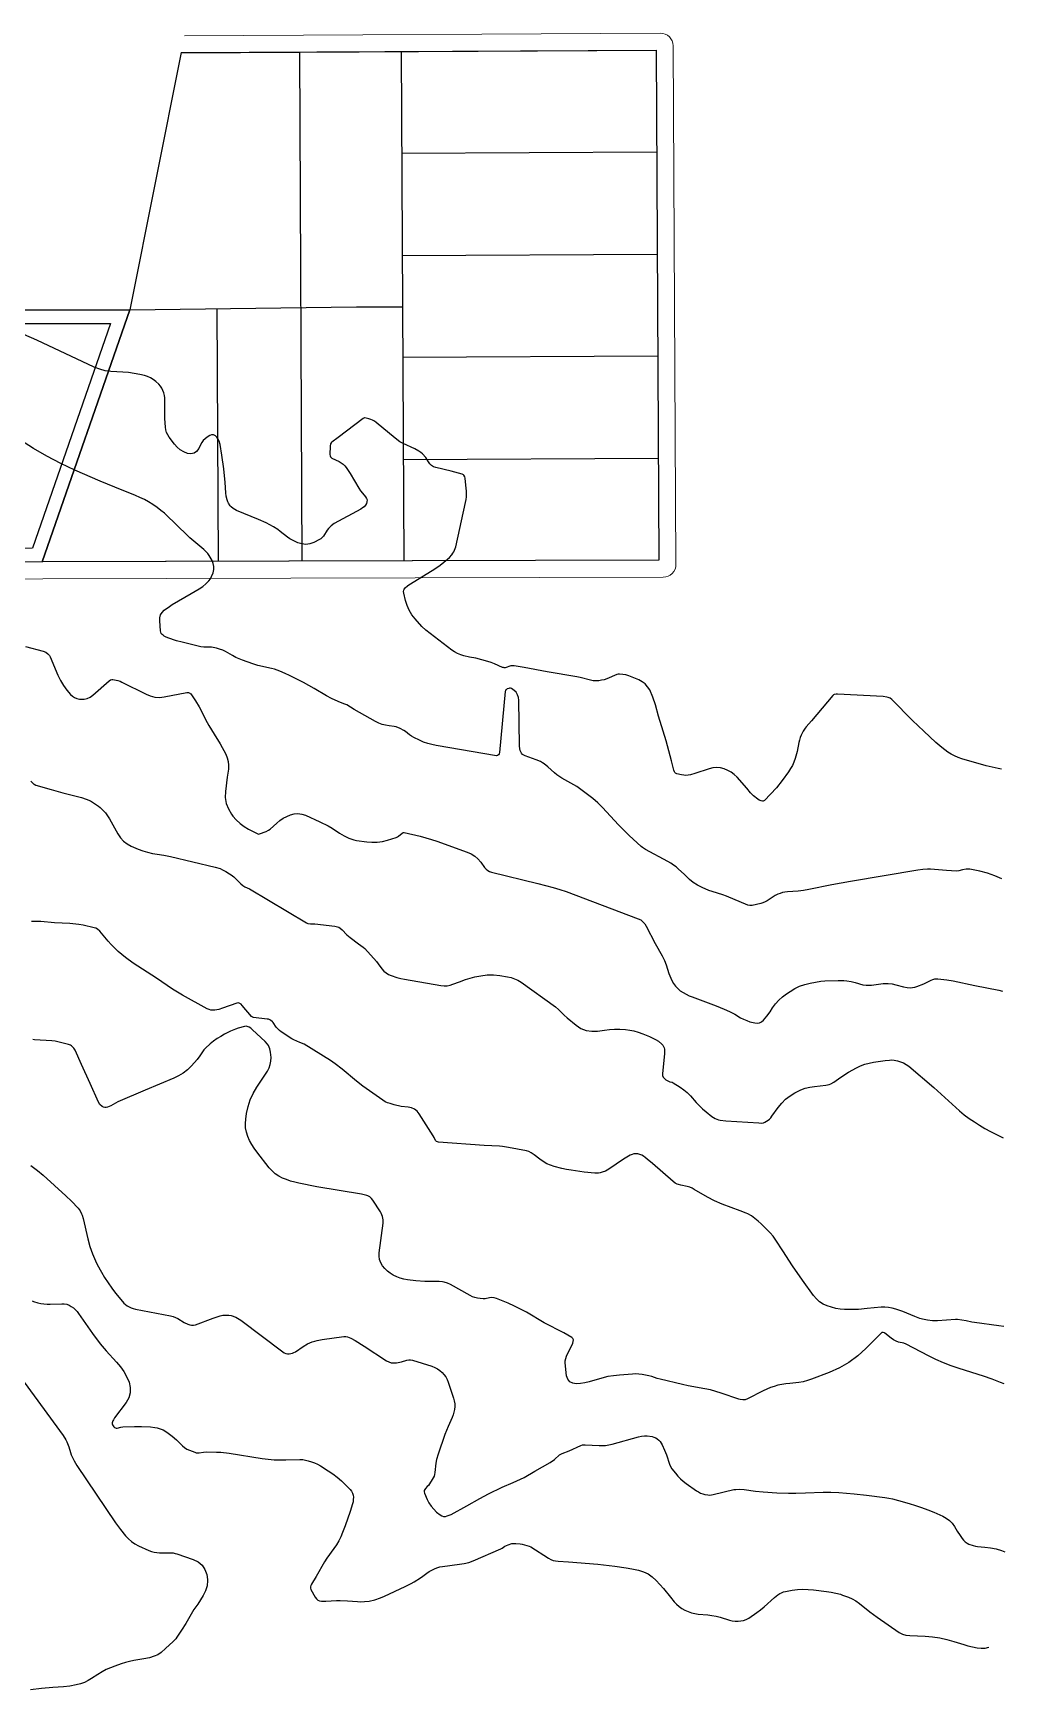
# Model space of a CAD drawing. Header units: centimetres. Extents: x 0 to 1311401, y -389375 to 85618.
# Drawn here: x 657917 to 669308, y -210056 to -190632 of the extents above; entities that cross this region are included whole.
import ezdxf

# ---------------------------------------------------------------- set-up
doc = ezdxf.new("R2010")
doc.units = ezdxf.units.CM
doc.header["$LTSCALE"] = 4
for name, color, linetype in [('04', 254, 'Continuous'), ('CURVAS-INTERMEDIARIAS', 39, 'Continuous'), ('CURVAS-MESTRA', 34, 'Continuous'), ('LIMITE-L', 7, 'Continuous')]:
    doc.layers.add(name, color=color, linetype=linetype)
doc.layers.add('P-MEIOFIO', color=171, linetype='Continuous', lineweight=9)

msp = doc.modelspace()

# ---------------------------------------------------------------- linework, layer by layer
at = {"color": 1}
msp.add_lwpolyline([(659650.548, -190862.265), (665220.33, -190831.895), (665252.936, -196811.651), (658029.975, -196831.397)], dxfattribs=at)
at = {"layer": '04'}
for points in [[(659651.521, -190857.393), (665220.33, -190831.895), (665252.936, -196811.651), (658023.711, -196831.414), (659048.733, -193875.646)], [(659651.521, -190857.393), (659048.733, -193875.646), (661708.369, -193841.011), (662246.754, -193841.011)], [(661037.327, -190851.048), (661067.05, -196823.094)], [(662230.404, -190845.585), (662263.013, -196819.825)], [(665226.851, -192027.846), (662236.946, -192044.166)], [(662243.467, -193240.1), (665233.372, -193223.797)], [(660088.45, -196825.769), (660072.278, -193859.772)], [(665239.893, -194419.748), (662250.002, -194436.068)], [(662256.523, -195632.003), (665246.415, -195615.7)]]:
    msp.add_lwpolyline(points, dxfattribs=at)
at = {"layer": 'CURVAS-INTERMEDIARIAS'}
for points, elevation in [([(669271.864, -200548.496), (669192.063, -200510.954), (669104.554, -200479.751), (669016.847, -200456.974), (668937.128, -200439.949), (668896.086, -200434.548), (668854.699, -200435.732), (668813.443, -200441.693), (668769.591, -200453.042), (668739.96, -200456.64), (668623.86, -200450.075), (668438.077, -200435.363), (668400.789, -200433.726), (668344.87, -200436.877), (668289.294, -200444.318), (667498.621, -200577.786), (667278.543, -200619.364), (667010.701, -200673.555), (666948.966, -200683.335), (666886.868, -200690.473), (666758.935, -200700.077), (666729.618, -200703.621), (666700.837, -200709.261), (666672.861, -200718.06), (666645.409, -200728.963), (666617.58, -200742.887), (666592.96, -200756.674), (666522.964, -200804.049), (666498.638, -200817.505), (666472.806, -200827.754), (666445.966, -200835.891), (666346.483, -200859.202), (666320.46, -200861.105), (666295.131, -200854.856), (666043.621, -200748.627), (666002.975, -200733.833), (665878.43, -200697.38), (665837.572, -200683.571), (665758.579, -200648.731), (665703.771, -200620.791), (665654.821, -200590.821), (665611.129, -200553.614), (665548.517, -200493.412), (665482.52, -200433.203), (665453.477, -200408.491), (665422.898, -200385.725), (665390.981, -200364.83), (665357.933, -200345.774), (665097.176, -200204.777), (665060.597, -200181.683), (665043.587, -200168.366), (664904.704, -200039.379), (664778.489, -199915.113), (664591.568, -199711.872), (664536.292, -199657.322), (664477.712, -199606.348), (664416.918, -199557.752), (664291.5, -199464.95), (664114.183, -199366.972), (664054.869, -199328.531), (664027.507, -199306.237), (663949.477, -199233.752), (663908.121, -199200.31), (663886.258, -199185.397), (663863.611, -199171.981), (663815.128, -199151.169), (663684.481, -199107.144), (663668.207, -199099.172), (663653.948, -199089.018), (663642.724, -199075.594), (663633.516, -199059.988), (663627.173, -199042.256), (663622.254, -199024.22), (663618.113, -198986.938), (663611.078, -198452.256), (663607.253, -198419.573), (663596.8, -198388.373), (663579.626, -198360.634), (663555.991, -198338.137), (663524.847, -198315.966), (663514.259, -198312.49), (663502.775, -198312.224), (663491.416, -198314.241), (663474.239, -198320.21), (663464.751, -198325.765), (663457.135, -198332.76), (663452.322, -198341.915), (663449.374, -198352.499), (663382.728, -199066.178), (663379.28, -199080.895), (663371.963, -199094.118), (663361.009, -199102.504), (663347.302, -199103.955), (662643.098, -198984.523), (662592.374, -198973.816), (662542.467, -198960.494), (662493.783, -198943.242), (662445.906, -198923.373), (662378.094, -198890.608), (662353.689, -198876.118), (662330.644, -198859.537), (662283.869, -198821.304), (662263.484, -198806.887), (662219.313, -198783.364), (662172.012, -198766.855), (662147.592, -198761.503), (662088.512, -198753.784), (662047.093, -198746.58), (662006.706, -198736.151), (661967.899, -198720.896), (661930.135, -198702.407), (661680.503, -198560.657), (661593.995, -198509.217), (661560.454, -198493.658), (661490.705, -198467.864), (661415.521, -198432.653), (661355.866, -198400.666), (661211.163, -198315.258), (661085.351, -198245.988), (660921.555, -198162.223), (660872.39, -198138.295), (660809.678, -198111.064), (660744.847, -198089.319), (660709.8, -198079.775), (660552.687, -198045.7), (660491.298, -198026.72), (660372.691, -197984.402), (660291.952, -197950.456), (660253.283, -197930.007), (660172.742, -197883.135), (660138.563, -197866.859), (660102.902, -197854.162), (660066.242, -197843.854), (660009.005, -197831.812), (659973.364, -197829.76), (659919.634, -197831.593), (659884.231, -197826.28), (659662.571, -197773.26), (659595.956, -197755.524), (659495.831, -197722.335), (659466.387, -197709.397), (659452.6, -197701.185), (659439.29, -197692.089), (659428.244, -197681.272), (659419.413, -197669.222), (659413.887, -197655.35), (659410.566, -197640.244), (659400.325, -197521.577), (659402.717, -197486.181), (659411.272, -197453.414), (659429.086, -197424.627), (659453.06, -197398.478), (659513.997, -197353.453), (659545.781, -197332.871), (659768.576, -197203.875), (659863.444, -197147.492), (659904.795, -197120.549), (659942.673, -197088.921), (659975.184, -197055.075), (659994.081, -197029.913), (660009.055, -197002.234), (660026.171, -196958.784), (660033.624, -196921.506), (660035.019, -196884.761), (660027.33, -196848.8), (660013.573, -196813.372), (659981.371, -196757.854), (659962.845, -196732.5), (659941.524, -196709.438), (659918.347, -196687.917), (659799.725, -196589.155), (659754.969, -196548.771), (659573.143, -196371.88), (659495.041, -196297.759), (659454.976, -196261.931), (659413.83, -196227.463), (659371.048, -196195.045), (659319.919, -196159.089), (659270.709, -196128.331), (659220.311, -196099.837), (659168.137, -196074.755), (659114.772, -196051.947), (658874.606, -195956.62), (658702.012, -195883.615), (658404.512, -195754.318), (658239.612, -195677.027), (658078.019, -195593.73), (657921.404, -195501.43), (657768.096, -195403.132)], 76841.011), ([(657828.902, -197822.858), (658035.679, -197878.319), (658063.92, -197889.707), (658088.612, -197907.524), (658108.511, -197930.659), (658116.16, -197943.788), (658208.049, -198160.124), (658237.948, -198221.47), (658273.472, -198279.74), (658313.336, -198335.315), (658353.963, -198385.213), (658376.833, -198406.038), (658401.828, -198422.705), (658430.004, -198433.129), (658460.298, -198439.382), (658476.603, -198440.762), (658515.195, -198439.184), (658551.856, -198431.817), (658585.622, -198415.757), (658617.47, -198393.899), (658806.963, -198225.438), (658821.849, -198215.245), (658838.725, -198209.748), (658850.496, -198210.33), (658911.336, -198223.554), (658934.932, -198230.679), (658957.862, -198239.708), (659240.321, -198382.23), (659290.44, -198403.021), (659343.151, -198415.868), (659397.123, -198419.907), (659450.982, -198414.521), (659718.093, -198364.127), (659736.085, -198364.115), (659744.475, -198365.878), (659752.142, -198368.926), (659758.7, -198373.917), (659764.532, -198380.204), (659820.897, -198461.062), (659864.202, -198530.377), (659882.985, -198566.633), (659935.632, -198677.555), (659976.511, -198748.479), (660039.665, -198849.98), (660107.937, -198965.692), (660174.131, -199084.376), (660192.285, -199126.89), (660204.541, -199170.444), (660207.924, -199215.561), (660205.407, -199261.727), (660191.406, -199355.859), (660169.989, -199521.756), (660169.666, -199593.796), (660179.873, -199662.988), (660205.866, -199727.919), (660242.398, -199790.004), (660258.624, -199811.294), (660298.691, -199857.096), (660342.22, -199898.753), (660390.928, -199934.202), (660443.104, -199965.527), (660549.155, -200019.807), (660556.991, -200021.771), (660571.348, -200021.139), (660646.69, -199992.447), (660676.697, -199977.81), (660694.363, -199964.361), (660773.085, -199893.391), (660809.811, -199863.831), (660848.35, -199837.24), (660889.605, -199815.093), (660932.674, -199795.916), (660976.964, -199784.992), (661021.051, -199781.044), (661064.833, -199787.579), (661108.401, -199801.089), (661279.34, -199877.792), (661376.755, -199926.696), (661423.612, -199954.444), (661508.474, -200010.243), (661561.54, -200042.401), (661617.584, -200069.029), (661676.16, -200089.081), (661706.269, -200096.112), (661827.521, -200114.513), (661888.971, -200119.113), (661950.004, -200118.345), (662010.392, -200109.543), (662070.363, -200095.373), (662173.032, -200062.607), (662187.734, -200055.38), (662201.322, -200046.234), (662243.157, -200010.634), (662256.415, -200005.026), (662265.903, -200005.349), (662455.526, -200047.942), (662521.253, -200065.383), (662586.259, -200085.355), (662650.78, -200107.022), (663006.363, -200234.175), (663052.032, -200255.411), (663094.102, -200281.424), (663130.78, -200314.62), (663163.862, -200352.584), (663209.45, -200415.794), (663225.812, -200434.596), (663245.302, -200450.125), (663267.263, -200461.985), (663290.937, -200469.894), (663834.57, -200600.747), (664014.261, -200648.226), (664090.427, -200670.827), (664165.354, -200697.223), (665009.979, -201014.743), (665039.594, -201029.446), (665065.65, -201049.806), (665077.081, -201061.94), (665087.64, -201074.735), (665105.202, -201102.951), (665210.226, -201307.16), (665291.18, -201451.779), (665316.513, -201503.494), (665338.296, -201556.702), (665369.596, -201658.918), (665404.855, -201741.067), (665424.022, -201775.184), (665446.303, -201806.715), (665473.259, -201834.335), (665503.337, -201859.37), (665536.631, -201880.934), (665570.894, -201900.651), (665606.602, -201917.594), (665643.281, -201932.679), (665922.138, -202035.223), (666018.048, -202074.22), (666080.581, -202103.303), (666141.363, -202135.884), (666210.54, -202175.529), (666245.95, -202193.754), (666282.225, -202209.768), (666319.793, -202222.453), (666375.45, -202236.797), (666404.264, -202238.389), (666431.334, -202234.44), (666455.779, -202222.151), (666478.471, -202204.319), (666518.66, -202156.668), (666555.092, -202106.094), (666585.338, -202060.529), (666620.168, -202014.128), (666658.155, -201970.824), (666700.868, -201932.173), (666746.734, -201896.639), (666790.245, -201866.78), (666845.325, -201833.931), (666902.449, -201806.039), (666962.638, -201785.585), (667024.861, -201770.088), (667152.587, -201747.504), (667197.59, -201744.414), (667355.142, -201738.355), (667421.347, -201739.708), (667454.214, -201743.447), (667506.094, -201752.503), (667551.865, -201763.085), (667641.853, -201789.485), (667683.294, -201793.825), (667725.054, -201794.079), (667745.866, -201792.622), (667880.086, -201775.98), (667910.473, -201774.599), (667940.875, -201775.603), (667986.274, -201780.076), (668031.51, -201788.401), (668119.49, -201814.968), (668164.851, -201822.119), (668199.641, -201823.508), (668226.141, -201821.875), (668252.2, -201816.817), (668277.973, -201809.466), (668356.91, -201777.445), (668443.459, -201735.65), (668465.236, -201726.72), (668487.993, -201720.717), (668523.034, -201718.118), (668626.625, -201730.289), (668702.971, -201743.082), (668956.817, -201797.487), (669237.084, -201852.444), (669281.264, -201863.886)], 76940.675), ([(657891.21, -199400.544), (657921.444, -199432.803), (657930.081, -199439.213), (657949.795, -199448.145), (658129.811, -199501.713), (658264.738, -199539.08), (658484.615, -199595.389), (658537.804, -199612.723), (658588.782, -199634.402), (658636.477, -199662.609), (658681.961, -199695.162), (658702.077, -199711.688), (658733.885, -199740.964), (658763.224, -199772.308), (658788.849, -199806.747), (658812.005, -199843.253), (658908.477, -200019.521), (658939.529, -200065.076), (658975.514, -200105.209), (659018.892, -200137.2), (659067.204, -200163.768), (659149.099, -200198.312), (659203.493, -200218.727), (659258.694, -200236.148), (659315.104, -200249.101), (659372.339, -200259.074), (659447.099, -200269.699), (659527.881, -200284.974), (660049.432, -200408.85), (660109.38, -200427.564), (660138.056, -200440.218), (660177.551, -200460.962), (660219.902, -200487.483), (660240.041, -200502.24), (660268.408, -200525.073), (660296.937, -200551.089), (660349.657, -200607.234), (660373.65, -200624.831), (660399.574, -200639.875), (660453.06, -200665.534), (661120.983, -201062.339), (661138.86, -201069.31), (661167.354, -201074.775), (661217.425, -201076.837), (661454.703, -201101.375), (661486.398, -201108.881), (661501.057, -201115.774), (661515.119, -201124.25), (661541.002, -201145.114), (661594.461, -201201.923), (661632.704, -201236.969), (661732.773, -201311.285), (661785.27, -201347.352), (661804.508, -201363.746), (661940.587, -201516.864), (661963.241, -201544.45), (662006.019, -201601.637), (662028.741, -201627.979), (662054.072, -201650.789), (662083.316, -201668.322), (662115.157, -201682.331), (662180.801, -201702.746), (662225.823, -201714.973), (662271.334, -201725.203), (662697.752, -201799.4), (662733.424, -201802.816), (662769.202, -201800.891), (662804.451, -201794.033), (662838.55, -201782.757), (662913.175, -201753.395), (662986.54, -201728.544), (663093.766, -201698.16), (663166.453, -201682.964), (663239.51, -201673.998), (663313.119, -201674.388), (663387.088, -201681.006), (663477.386, -201694.967), (663519.836, -201704.602), (663560.8, -201717.944), (663599.515, -201736.821), (663636.737, -201759.395), (664039.017, -202048.84), (664075.819, -202078.461), (664142.026, -202146.037), (664177.284, -202177.653), (664280.921, -202263.878), (664338.672, -202300.196), (664399.395, -202325.58), (664464.6, -202334.542), (664532.789, -202332.562), (664615.831, -202320.565), (664674.766, -202314.525), (664733.926, -202311.496), (664793.243, -202310.472), (664860.698, -202313.505), (664910.698, -202319.629), (664959.867, -202330.585), (665008.49, -202344.765), (665065.994, -202365.409), (665141.313, -202396.6), (665212.902, -202430.589), (665249.875, -202452.205), (665288.283, -202484.109), (665299.473, -202497.436), (665308.388, -202511.832), (665313.893, -202527.849), (665317.142, -202544.938), (665317.516, -202598.885), (665294.649, -202830.685), (665296.734, -202853.306), (665303.353, -202873.44), (665316.782, -202889.846), (665334.746, -202903.755), (665366.984, -202920.006), (665380.231, -202925.544), (665407.837, -202933.075), (665420.556, -202939.549), (665500.349, -202990.307), (665543.252, -203020.588), (665583.951, -203053.362), (665621.334, -203089.881), (665691.091, -203168.692), (665727.144, -203207.033), (665765.393, -203243.195), (665805.099, -203277.893), (665874.3, -203334.853), (665891.956, -203347.306), (665910.508, -203357.868), (665930.416, -203365.589), (665951.213, -203371.406), (665972.787, -203375.32), (666038.026, -203383.112), (666422.415, -203409.889), (666460.633, -203411.708), (666479.008, -203409.456), (666495.939, -203401.962), (666533.449, -203376.772), (666549.645, -203363.163), (666564.171, -203347.785), (666577.569, -203331.216), (666650.42, -203229.639), (666692.57, -203178.56), (666738.612, -203131.869), (666790.489, -203091.779), (666846.275, -203056.09), (666914.857, -203022.409), (666967.34, -203002.63), (667021.825, -202989.353), (667077.661, -202980.399), (667211.056, -202965.753), (667249.92, -202958.094), (667268.372, -202951.853), (667302.518, -202932.752), (667383.818, -202874.056), (667473.452, -202814.568), (667567.478, -202762.307), (667616.387, -202740.48), (667666.33, -202721.893), (667717.816, -202708.173), (667770.343, -202697.706), (667904.561, -202677.78), (667957.616, -202671.536), (667975.258, -202671.166), (668010.449, -202674.777), (668049.655, -202681.887), (668085.523, -202691.379), (668119.745, -202704.349), (668151.528, -202722.513), (668181.656, -202744.151), (668475.148, -202995.402), (668776.18, -203265.914), (668832.539, -203312.232), (668890.985, -203355.874), (668950.819, -203397.755), (669012.44, -203436.988), (669075.048, -203474.497), (669139.137, -203509.421), (669204.213, -203542.623), (669288.377, -203583.415)], 77040.339), ([(669297.525, -205794.968), (669239.531, -205788.671), (668950.949, -205750.472), (668922.982, -205745.833), (668853.906, -205729.842), (668753.295, -205712.892), (668730.732, -205713.234), (668517.604, -205727.555), (668458.921, -205727.399), (668400.731, -205720.898), (668344.188, -205709.705), (668313.133, -205701.537), (668252.748, -205679.479), (668114.06, -205621.482), (668030.129, -205591.102), (667987.508, -205579.541), (667944.442, -205571.546), (667900.719, -205568.913), (667856.559, -205569.858), (667694.868, -205583.565), (667591.139, -205595.511), (667565.188, -205597.518), (667513.088, -205597.99), (667428.336, -205595.157), (667376.533, -205590.839), (667325.39, -205583.167), (667275.265, -205570.473), (667225.823, -205554.419), (667179.768, -205532.038), (667137.298, -205505.009), (667100.186, -205470.973), (667066.65, -205432.286), (666936.549, -205252.127), (666818.334, -205083.063), (666705.355, -204910.455), (666624.545, -204782.788), (666592.493, -204738.092), (666555.494, -204697.408), (666450.163, -204593.306), (666414.858, -204559.694), (666378.1, -204527.639), (666338.987, -204499.06), (666296.518, -204475.761), (666274.321, -204465.722), (666206.608, -204438.297), (665993.38, -204359.925), (665906.212, -204323.637), (665822.419, -204280.107), (665667.724, -204188.496), (665641.146, -204174.252), (665613.755, -204162.16), (665585.158, -204153.3), (665510.332, -204138.538), (665481.966, -204131.12), (665468.017, -204126.526), (665441.75, -204114.165), (665418.285, -204097.061), (665177.247, -203883.643), (665116.042, -203832.173), (665091.249, -203812.655), (665071.383, -203799.327), (665050.628, -203787.903), (665028.546, -203779.335), (665005.574, -203772.67), (664982.352, -203770.327), (664959.672, -203771.357), (664937.794, -203777.431), (664916.45, -203786.867), (664838.786, -203833.839), (664664.527, -203951.257), (664626.807, -203972.81), (664586.135, -203988.122), (664564.936, -203993.044), (664543.577, -203996.467), (664500.219, -203997.297), (664375.911, -203986.885), (664222.381, -203963.484), (664167.62, -203956.522), (664113.699, -203945.235), (664026.482, -203921.394), (663980.92, -203905.894), (663937.109, -203886.948), (663895.904, -203862.838), (663856.451, -203835.281), (663791.668, -203784.195), (663755.268, -203759.087), (663729.286, -203745.896), (663701.325, -203737.712), (663489.833, -203696.532), (663418.968, -203685.622), (663383.275, -203682.425), (663203.946, -203672.553), (662668.643, -203633.501), (662657.212, -203631.41), (662646.546, -203626.826), (662637.768, -203619.64), (662634.512, -203615.046), (662618.559, -203579.657), (662607.442, -203560.172), (662443.683, -203301.21), (662417.646, -203271.033), (662387.907, -203247.125), (662352.605, -203232.649), (662313.599, -203224.452), (662229.672, -203214.788), (662147.324, -203195.92), (662102.965, -203183.126), (662072.639, -203172.549), (662043.358, -203159.874), (662015.639, -203144.072), (661782.259, -202978.801), (661708.519, -202919.695), (661539.303, -202779.612), (661459.295, -202716.248), (661404.135, -202676.111), (661092.314, -202487.119), (661044.682, -202464.771), (660971.267, -202435.563), (660948.162, -202423.036), (660825.244, -202341.885), (660804.107, -202325.616), (660784.628, -202307.779), (660767.616, -202287.56), (660730.724, -202232.584), (660721.614, -202222.257), (660699.554, -202205.503), (660674.097, -202194.183), (660660.637, -202190.785), (660499.734, -202174.05), (660487.435, -202170.349), (660477.466, -202162.265), (660367.682, -202030.574), (660354.628, -202017.572), (660339.421, -202007.172), (660322.779, -202002.123), (660305.546, -202004.392), (660136.74, -202064.743), (660091.959, -202078.323), (660046.054, -202087.449), (660023.252, -202088.539), (660000.961, -202086.752), (659979.446, -202080.65), (659958.452, -202071.675), (659667.929, -201911.579), (659589.363, -201865.538), (659551.107, -201840.878), (659362.505, -201713.025), (659091, -201535.503), (658999.201, -201470.184), (658913.188, -201397.41), (658870.844, -201356.914), (658832.787, -201318.335), (658796.364, -201278.213), (658699.126, -201162.613), (658673.045, -201139.31), (658653.136, -201127.535), (658631.283, -201119.971), (658502.285, -201090.835), (658451.272, -201082.072), (658348.196, -201071.831), (658166.062, -201061.229), (658006.835, -201048.533), (657951.638, -201046.243), (657896.403, -201047.17)], 77140.003), ([(657888.068, -203907.261), (657967.716, -203967.092), (658034.946, -204020.677), (658300.793, -204262.85), (658364.712, -204325.036), (658443.065, -204408.01), (658466.172, -204439.399), (658485.349, -204473.741), (658493.08, -204491.314), (658504.607, -204528.003), (658558.598, -204769.053), (658581.616, -204857.009), (658595.809, -204900.17), (658611.343, -204942.931), (658647.239, -205026.515), (658667.433, -205067.258), (658717.065, -205158.346), (658755, -205222.493), (658795.099, -205285.186), (658838.419, -205345.696), (658883.893, -205404.75), (658962.875, -205501.927), (658980.45, -205520.964), (658999.375, -205538.344), (659020.325, -205553.21), (659042.615, -205566.418), (659066.331, -205577.223), (659090.539, -205586.58), (659115.471, -205593.769), (659528.742, -205672.582), (659557.472, -205679.783), (659585.369, -205689.081), (659612.019, -205701.513), (659688.809, -205747.236), (659731.104, -205769.835), (659752.748, -205777.43), (659774.59, -205781.373), (659796.733, -205779.848), (659819.074, -205774.67), (660026.842, -205698.114), (660108.086, -205670.228), (660141.47, -205663.705), (660183.738, -205661.093), (660210.883, -205662.286), (660237.444, -205667.455), (660292.786, -205687.73), (660313.078, -205697.438), (660332.393, -205708.971), (660351.05, -205721.711), (660844.209, -206092.977), (660861.047, -206103.11), (660878.667, -206110.763), (660897.481, -206114.694), (660917.068, -206116.143), (660936.76, -206113.841), (660955.769, -206109.416), (660973.735, -206101.809), (660991.008, -206092.077), (661082.322, -206029.646), (661133.618, -205999.614), (661188.595, -205977.033), (661217.199, -205968.4), (661246.047, -205960.806), (661304.718, -205949.781), (661560.149, -205913.457), (661581.887, -205912.972), (661603.013, -205917.938), (661642.977, -205933.68), (661690.849, -205958.13), (661798.813, -206024.712), (662059.964, -206197.271), (662087.029, -206210.966), (662115.014, -206220.28), (662144.376, -206223.017), (662174.659, -206221.374), (662236.186, -206208.545), (662299.184, -206188.854), (662320.136, -206185.984), (662341.231, -206187.387), (662362.441, -206191.628), (662591.992, -206262.667), (662624.461, -206275.363), (662655.231, -206290.887), (662683.451, -206310.674), (662709.981, -206333.3), (662733.024, -206359.498), (662753.328, -206387.41), (662769.531, -206417.878), (662782.994, -206450.07), (662845.759, -206635.985), (662854.086, -206668.383), (662859.179, -206701.057), (662859.439, -206734.114), (662856.476, -206767.438), (662840.719, -206833), (662829.108, -206864.585), (662780.867, -206968.892), (662743.063, -207060.645), (662663.792, -207292.132), (662646.425, -207354.72), (662637.931, -207397.137), (662626.622, -207507.152), (662623.44, -207529.925), (662617.542, -207551.761), (662607.144, -207571.843), (662550.152, -207657.954), (662537.608, -207673.414), (662514.496, -207696.206), (662507.375, -207706.12), (662501.959, -207720.241), (662500.438, -207734.899), (662503.84, -207749.24), (662535.112, -207823.123), (662556.657, -207864.946), (662581.891, -207903.975), (662612.651, -207938.814), (662647.1, -207970.859), (662688.787, -208004.159), (662708.281, -208015.108), (662728.485, -208021.667), (662749.718, -208021.666), (662771.641, -208017.273), (662816.091, -207998.787), (662999.983, -207898.027), (663152.247, -207812.06), (663255.32, -207757.731), (663415.08, -207680.952), (663545.931, -207625.206), (663673.225, -207567.87), (663798.384, -207493.123), (663979.391, -207388.992), (664026.999, -207354.894), (664089.25, -207300.94), (664103.701, -207291.184), (664119.425, -207283.527), (664201.705, -207251.515), (664336.398, -207190.114), (664356.45, -207184.493), (664387.807, -207181.477), (664552.396, -207191.039), (664590.56, -207191.611), (664628.483, -207189.757), (664666.049, -207184.24), (664703.374, -207176.296), (665014.536, -207088.948), (665048.203, -207081.818), (665082.033, -207077.82), (665116.076, -207078.534), (665173.401, -207086.648), (665195.094, -207092.824), (665215.478, -207101.423), (665233.898, -207113.693), (665251.008, -207128.387), (665266.034, -207145.747), (665279.762, -207163.991), (665291.522, -207183.565), (665319.4, -207244.274), (665340.772, -207300.366), (665376.765, -207410.147), (665388.914, -207438.863), (665405.477, -207465.081), (665446.182, -207517.142), (665474.293, -207549.972), (665504.154, -207580.957), (665536.645, -207609.174), (665570.885, -207635.545), (665693.004, -207721.19), (665716.481, -207735.651), (665740.832, -207748.125), (665766.492, -207757.627), (665793.026, -207765.143), (665826.695, -207771.067), (665847.384, -207772.254), (665868.037, -207770.616), (665888.675, -207767.089), (666132.921, -207708.135), (666156.151, -207705.007), (666203.109, -207704.497), (666250.308, -207708.391), (666385.844, -207725.012), (666476.41, -207733.904), (666634.029, -207744.165), (666771.672, -207751.132), (666857.393, -207751.356), (666971.672, -207745.281), (667179.496, -207739.376), (667269.861, -207739.201), (667360.108, -207743.677), (667540.331, -207759.187), (667687.351, -207774.98), (667901.647, -207801.637), (667947.571, -207808.65), (667993.052, -207818.114), (668060.655, -207835.272), (668185.998, -207870.534), (668259.327, -207892.855), (668331.977, -207917.097), (668403.588, -207944.218), (668474.52, -207973.261), (668581.173, -208019.453), (668621.768, -208041.869), (668658.58, -208068.583), (668689.699, -208101.756), (668717.035, -208139.227), (668749.629, -208193.499), (668784.356, -208246.919), (668808.714, -208281.854), (668825.458, -208301.821), (668843.912, -208319.722), (668864.947, -208334.512), (668887.691, -208347.237), (668937.08, -208364.953), (668962.692, -208370.322), (668988.77, -208373.943), (669075.013, -208381.379), (669140.967, -208389.526), (669206.132, -208402.494), (669269.65, -208421.412), (669308.458, -208437.933)], 77339.331), ([(657903.676, -205495.03), (657921.538, -205502.799), (657972.423, -205517.903), (658007.927, -205525.798), (658043.688, -205531.481), (658079.81, -205533.835), (658116.189, -205533.977), (658251.374, -205528.246), (658281.224, -205529.877), (658310.066, -205535.103), (658337.372, -205545.731), (658363.669, -205559.963), (658387.932, -205578.349), (658410.613, -205598.328), (658430.958, -205620.694), (658449.73, -205644.664), (658613.832, -205879.76), (658701.074, -205998.612), (658724.142, -206027.308), (658772.856, -206082.541), (658895.281, -206213.607), (658939.624, -206266.928), (658979.506, -206323.063), (659012.703, -206383.397), (659041.422, -206446.521), (659054.916, -206510.148), (659055.782, -206571.969), (659037.707, -206631.092), (659007.008, -206688.431), (658871.169, -206866.386), (658856.854, -206888.908), (658851.325, -206901.011), (658846.609, -206913.539), (658844.583, -206926.046), (658844.848, -206938.166), (658848.551, -206949.724), (658854.537, -206960.884), (658863.021, -206972.292), (658871.179, -206979.92), (658880.198, -206985.306), (658890.506, -206987.331), (658901.665, -206987.112), (658946.385, -206976.551), (658967.561, -206973.732), (659106.577, -206968.273), (659185.733, -206967.549), (659292.105, -206973.777), (659343.388, -206980.248), (659368.711, -206985.321), (659393.877, -206991.297), (659441.85, -207009.055), (659485.634, -207035.497), (659545.375, -207079.753), (659596.739, -207122.665), (659665.934, -207194.856), (659691.043, -207215.74), (659719.028, -207232.574), (659748.933, -207246.692), (659811.803, -207270.658), (659828.605, -207275.333), (659845.542, -207277.903), (659862.664, -207277.336), (659914.865, -207268.137), (659950.356, -207266.006), (660065.379, -207267.426), (660115.461, -207270.251), (660215.133, -207282.082), (660602.157, -207343.267), (660671.499, -207352.162), (660740.999, -207358.34), (660810.736, -207360.436), (660880.636, -207359.837), (661043.451, -207353.432), (661077.278, -207355.373), (661142.352, -207369.875), (661179.655, -207380.484), (661215.948, -207393.491), (661250.743, -207410.113), (661284.536, -207429.135), (661375.066, -207486.345), (661429.489, -207523.396), (661482.019, -207562.794), (661531.734, -207605.685), (661579.567, -207650.924), (661634.935, -207707.001), (661650.548, -207727.226), (661662.503, -207748.923), (661669.001, -207772.836), (661671.853, -207798.224), (661670.335, -207824.659), (661667.195, -207850.826), (661661.619, -207876.572), (661633.741, -207963.804), (661574.335, -208131.136), (661543.093, -208212.77), (661522.1, -208261.24), (661498.729, -208308.429), (661471.823, -208353.689), (661442.542, -208397.648), (661360.862, -208511.195), (661333.237, -208553.595), (661235.591, -208724.993), (661179.998, -208818.406), (661172.731, -208833.331), (661168.16, -208849.3), (661167.466, -208857.392), (661167.876, -208865.322), (661173.083, -208880.483), (661223.097, -208970.871), (661237.332, -208989.057), (661253.298, -209002.871), (661253.953, -209003.438), (661274.154, -209012.095), (661296.732, -209016.944), (661331.882, -209017.426), (661346.278, -209017.622), (661473.401, -209007.686), (661515.762, -209006.388), (661600.472, -209010.875), (661717.464, -209021.72), (661758.95, -209022.633), (661800.393, -209020.598), (661855.384, -209014.792), (661923.248, -209000.793), (661988.414, -208977.265), (662035.458, -208956.319), (662276.595, -208845.386), (662348.397, -208809.412), (662383.22, -208789.442), (662459.112, -208741.859), (662484.62, -208724.253), (662533.26, -208685.886), (662559.265, -208669.101), (662590.47, -208650.885), (662620.144, -208635.914), (662650.678, -208623.472), (662682.489, -208614.814), (662715.151, -208608.685), (662915.755, -208582.99), (662969.81, -208574.295), (663022.83, -208561.872), (663074.027, -208543.294), (663399.752, -208402.782), (663416.364, -208394.104), (663446.673, -208372.074), (663486.753, -208353.764), (663528.446, -208341.377), (663549.964, -208338.845), (663576.67, -208338.294), (663625.281, -208342.884), (663649.218, -208347.558), (663733.08, -208370.629), (663750.991, -208377.474), (663959.094, -208512.07), (663985.573, -208526.305), (664013.008, -208537.555), (664041.877, -208544.336), (664071.693, -208548.13), (664193.912, -208555.694), (664538.254, -208582.766), (664737.686, -208604.023), (664869.823, -208623.847), (664935.435, -208636.371), (665011.956, -208652.713), (665070.556, -208671.756), (665125.531, -208697.092), (665175.084, -208731.865), (665221.01, -208772.942), (665305.873, -208866.209), (665386.694, -208969.676), (665430.842, -209022.079), (665459.132, -209051.587), (665489.42, -209078.556), (665522.725, -209101.704), (665558.02, -209122.31), (665595.538, -209138.675), (665633.893, -209152.094), (665673.519, -209161.105), (665713.99, -209167.181), (665824.41, -209177.39), (665873.659, -209183.74), (665922.422, -209192.391), (665970.432, -209204.512), (666080.344, -209238.545), (666113.156, -209245.649), (666146.514, -209249.418), (666180.243, -209250.956), (666213.398, -209247.917), (666245.498, -209241.319), (666275.996, -209229.347), (666305.44, -209213.806), (666401.368, -209150.15), (666445.087, -209117.574), (666486.818, -209082.481), (666607.279, -208971.161), (666647.425, -208940.478), (666668.774, -208927.446), (666690.961, -208916.412), (666714.395, -208908.386), (666738.667, -208902.358), (666813.55, -208888.936), (666875.994, -208880.696), (666938.525, -208876.313), (667001.195, -208877.712), (667063.954, -208882.959), (667216.118, -208902.783), (667271.298, -208911.151), (667326.074, -208921.815), (667380, -208935.768), (667406.447, -208944.463), (667473.652, -208970.092), (667518.791, -208990.571), (667562.153, -209013.974), (667602.853, -209041.751), (667725.48, -209141.821), (667809.531, -209203.49), (668069.355, -209382.797), (668107.452, -209403.049), (668149.183, -209414.051), (668192.871, -209419.12), (668375.238, -209426.644), (668460.769, -209433.33), (668545.411, -209444.879), (668628.752, -209463.697), (668711.218, -209487.361), (668825.764, -209524.672), (668875.629, -209538.99), (668982.376, -209563.814), (669029.797, -209568.427), (669076.384, -209566.856), (669121.706, -209556.001), (669122.028, -209555.877)], 77438.995), ([(657317.173, -205781.594), (658269.044, -207073.901), (658300.019, -207123.161), (658312.495, -207149.394), (658333.616, -207205.034), (658354.392, -207272.59), (658364.054, -207299.074), (658397.984, -207370.529), (658428.657, -207424.446), (658883.911, -208097.413), (658940.247, -208176.016), (659000.617, -208251.544), (659033.793, -208285.927), (659069.526, -208316.942), (659109.07, -208342.915), (659151.158, -208365.536), (659274.423, -208421.434), (659304.566, -208432.839), (659335.289, -208441.594), (659366.877, -208446.385), (659399.036, -208448.523), (659534.295, -208448.644), (659557.273, -208450.993), (659579.887, -208455.697), (659602.264, -208461.958), (659793.141, -208526.188), (659849.643, -208556.043), (659896.775, -208594.322), (659929.835, -208645.244), (659953.523, -208704.602), (659959.548, -208763.18), (659960.48, -208772.24), (659956.796, -208834.275), (659938.442, -208893.641), (659910.291, -208951.238), (659845.624, -209050.262), (659800.961, -209113.85), (659705.447, -209276.51), (659655.254, -209356.376), (659601.2, -209438.216), (659587.573, -209455.695), (659556.926, -209487.788), (659468.386, -209570.544), (659416.078, -209617.305), (659378.376, -209643.807), (659336.173, -209662.302), (659281.996, -209678.85), (659214.964, -209693.935), (659097.36, -209711.76), (659047.407, -209721.953), (658998.186, -209735.21), (658949.448, -209750.512), (658875.974, -209776.113), (658823.959, -209796.374), (658773.121, -209819.041), (658724.059, -209845.32), (658676.162, -209874.013), (658602.498, -209921.441), (658560.334, -209946.035), (658516.873, -209968.108), (658471.49, -209985.276), (658421.324, -209998.602), (658346.6, -210013.462), (658270.814, -210021.346), (658147.534, -210028.414), (658015.474, -210039.07), (657884.04, -210055.882)], 77538.659)]:
    msp.add_lwpolyline(points, dxfattribs=dict(at, elevation=elevation))
at = {"layer": 'CURVAS-MESTRA'}
for points, elevation in [([(669270.492, -199259.954), (669231.244, -199254.683), (669159.506, -199239.934), (669088.332, -199221.862), (668802.165, -199138.542), (668759.628, -199123.835), (668718.373, -199106.475), (668679.017, -199085.139), (668640.941, -199061.151), (668604.43, -199034.401), (668568.696, -199006.68), (668500.359, -198947.397), (668357.235, -198814.373), (668227.559, -198690.734), (667985.15, -198445.786), (667963.109, -198430.79), (667941.741, -198420.985), (667925.585, -198415.721), (667883.094, -198411.471), (667347.152, -198382.355), (667329.592, -198382.993), (667306.713, -198386.146), (667300.519, -198388.569), (667289.889, -198396.954), (667043.23, -198694.78), (666978.942, -198767.057), (666966.889, -198782.05), (666945.776, -198814.272), (666920.208, -198862.383), (666908.403, -198890.739), (666899.689, -198920.193), (666893.039, -198950.384), (666872.902, -199054.419), (666849.737, -199138.082), (666834.82, -199178.624), (666817.416, -199217.925), (666796.313, -199255.358), (666772.731, -199291.563), (666697.377, -199395.829), (666632.547, -199478.506), (666561.433, -199555.856), (666489.939, -199627.755), (666476.314, -199634.907), (666468.874, -199635.57), (666450.646, -199631.758), (666429.764, -199624.698), (666411.16, -199612.88), (666361.917, -199572.59), (666325.383, -199537.181), (666281.916, -199484.711), (666168.407, -199356.953), (666135.489, -199325.344), (666099.989, -199297.615), (666060.637, -199275.712), (666018.702, -199257.69), (665974.709, -199247.416), (665930.673, -199242.86), (665886.583, -199246.879), (665842.462, -199256.608), (665671.966, -199311.681), (665621.181, -199326.595), (665595.679, -199331.715), (665570.115, -199334.2), (665544.48, -199332.739), (665518.785, -199328.641), (665464.595, -199315.623), (665447.176, -199306.831), (665440.762, -199299.687), (665435.513, -199291.177), (665428.008, -199271.396), (665401.725, -199164.959), (665336.985, -198930.58), (665302.534, -198814.587), (665247.204, -198638.569), (665210.982, -198505.83), (665182.708, -198417.522), (665145.269, -198332.689), (665120.662, -198295.044), (665091.776, -198262.071), (665056.461, -198236.089), (665016.857, -198214.778), (664899.291, -198167.371), (664864.56, -198156.274), (664828.58, -198150.409), (664791.977, -198148.078), (664776.067, -198149.275), (664760.488, -198152.468), (664641.043, -198202.811), (664610.54, -198212.562), (664579.258, -198219.393), (664547.444, -198224.28), (664515.432, -198225.685), (664483.661, -198224.519), (664452.275, -198219.513), (664330.931, -198186.906), (664292.251, -198178.647), (663942.426, -198119.417), (663671.593, -198068.422), (663555.108, -198049.674), (663528.965, -198048.768), (663516.086, -198050.676), (663449.044, -198071.74), (663439.504, -198072.633), (663430.04, -198071.199), (663420.619, -198068.212), (663325.502, -198025.631), (663286.82, -198010.521), (663247.441, -197997.38), (663106.821, -197958.729), (663032.526, -197948.169), (662966.85, -197932.431), (662929.025, -197920.641), (662892.589, -197905.935), (662858.251, -197886.843), (662825.303, -197864.835), (662520.743, -197631.425), (662475.283, -197589.087), (662395.536, -197500.22), (662358.008, -197450.935), (662325.729, -197398.91), (662301.306, -197342.761), (662282.114, -197283.859), (662260.733, -197197.138), (662259.396, -197180.29), (662261.284, -197164.362), (662268.008, -197149.793), (662277.958, -197136.145), (662305.198, -197112.18), (662319.84, -197101.496), (662596.378, -196930.757), (662672.251, -196880.15), (662708.616, -196852.651), (662797.524, -196778.111), (662825.435, -196747.499), (662837.976, -196730.904), (662848.766, -196713.255), (662858.074, -196694.958), (662870.851, -196655.794), (662986.187, -196134.551), (662992.038, -196101.446), (662995.989, -196068.204), (662996.283, -196001.144), (662991.172, -195933.776), (662981.327, -195850.006), (662975.955, -195832.342), (662967.106, -195816.488), (662961.122, -195810.254), (662945.515, -195802.294), (662818.566, -195768.814), (662637.486, -195725.507), (662610.445, -195715.141), (662586.401, -195700.951), (662566.866, -195681.005), (662550.317, -195657.233), (662533.865, -195628.279), (662518.676, -195605.873), (662482.274, -195565.633), (662461.417, -195548.068), (662439.604, -195531.948), (662392.129, -195505.464), (662253.246, -195441.938), (662216.759, -195422.024), (662160.984, -195380.608), (661936.961, -195195.568), (661917.044, -195181.42), (661896.102, -195169.363), (661873.647, -195160.453), (661850.185, -195153.646), (661805.717, -195144.187), (661799.783, -195144.378), (661786.608, -195150.356), (661493.132, -195372.635), (661419.614, -195425.856), (661409.65, -195435.579), (661403.251, -195447.948), (661398.149, -195476.174), (661394.672, -195572.645), (661397.48, -195586.907), (661403.751, -195600.035), (661408.149, -195605.58), (661419.733, -195613.922), (661504.769, -195655.168), (661528.436, -195669.096), (661550.237, -195685.173), (661569.229, -195704.492), (661586.342, -195725.976), (661631.587, -195796.582), (661734.674, -195968.863), (661754.451, -195997.6), (661775.927, -196025.089), (661813.317, -196068.157), (661824.456, -196086.643), (661830.732, -196105.782), (661829.721, -196125.905), (661823.849, -196146.672), (661811.424, -196166.532), (661796.988, -196184.44), (661779.544, -196199.43), (661760.089, -196212.469), (661446.11, -196383.275), (661409.03, -196408.554), (661377.733, -196440.709), (661363.021, -196460.167), (661318.67, -196531.069), (661305.697, -196546.541), (661290.064, -196559.302), (661272.652, -196570.275), (661208.256, -196602.752), (661161.472, -196618.78), (661114.469, -196626.335), (661067.138, -196621.18), (661019.598, -196607.555), (660957.731, -196578.433), (660927.027, -196560.793), (660898.048, -196540.451), (660814.524, -196473.681), (660785.282, -196453.28), (660733.176, -196420.204), (660648.198, -196372.827), (660559.488, -196332.868), (660301.765, -196228.613), (660262.666, -196206.544), (660239.75, -196187.727), (660226.049, -196173.126), (660206.261, -196144.782), (660198.923, -196129.198), (660190.492, -196104.938), (660180.47, -196062.841), (660175.299, -196019.887), (660167.839, -195901.034), (660153.269, -195739.295), (660129.913, -195578.599), (660108.556, -195455.315), (660097.829, -195417.253), (660089.424, -195399.434), (660071.275, -195369.792), (660054.604, -195352.443), (660032.888, -195342.108), (660009.3, -195340.812), (659987.208, -195349.198), (659956.709, -195368.801), (659932.904, -195387.228), (659911.667, -195407.883), (659894.311, -195431.89), (659879.524, -195458.124), (659858.789, -195503.824), (659833.232, -195536.127), (659803.264, -195558.068), (659766.671, -195564.465), (659725.67, -195560.49), (659681.945, -195540.586), (659641.405, -195516.275), (659605.64, -195485.375), (659573.06, -195450.068), (659511.853, -195370.899), (659494.289, -195343.352), (659480.298, -195314.457), (659471.68, -195283.525), (659466.636, -195251.246), (659462.41, -195151.041), (659460.818, -194939.402), (659458.892, -194909.22), (659454.704, -194879.49), (659447.139, -194850.435), (659437.312, -194821.823), (659423.933, -194794.886), (659408.248, -194769.621), (659389.089, -194746.867), (659355.447, -194715.447), (659324.827, -194693.019), (659292.58, -194673.796), (659257.941, -194659.351), (659221.678, -194648.103), (659165.902, -194635.116), (659100.227, -194622.225), (659034.206, -194612.413), (658967.655, -194607.226), (658896.821, -194605.14), (658828.696, -194600.848), (658761.84, -194590.729), (658696.907, -194571.896), (658633.243, -194547.235), (657959.491, -194233.413), (657809.149, -194163.94)], 76741.346), ([(669300.312, -206468.525), (669257.382, -206450.924), (669158.906, -206413.033), (669058.855, -206379.493), (668771.917, -206288.714), (668679.83, -206256.675), (668589.047, -206221.523), (668500.205, -206181.733), (668412.648, -206138.826), (668150.688, -206001.924), (668122.757, -205990.613), (668063.363, -205979.602), (668034.774, -205969.66), (668017.128, -205961.161), (668002.631, -205953.061), (667975.494, -205933.83), (667902.869, -205875.377), (667896.298, -205871.72), (667880.724, -205866.979), (667865.582, -205867.973), (667852.661, -205875.924), (667679.955, -206052.046), (667583.027, -206138.838), (667480.034, -206216.382), (667367.922, -206280.029), (667249.735, -206334.425), (667042.095, -206414.127), (666993.326, -206430.315), (666943.903, -206443.453), (666893.483, -206452.009), (666785.928, -206462.174), (666739.802, -206467.782), (666694.029, -206475.757), (666648.482, -206485.304), (666603.736, -206497.705), (666559.819, -206512.316), (666517.148, -206530.218), (666475.296, -206550.329), (666292.849, -206644.312), (666265.084, -206653.778), (666235.797, -206655.575), (666206.115, -206651.492), (666191.59, -206647.937), (665984.438, -206577.549), (665921.001, -206557.643), (665856.999, -206539.975), (665792.16, -206525.678), (665595.638, -206490.425), (665530.466, -206476.837), (665265.659, -206414.996), (665232.869, -206405.849), (665168.93, -206382.516), (665136.048, -206373.757), (665056.996, -206358.062), (665019.307, -206353.706), (664981.375, -206352.649), (664943.281, -206353.782), (664789.462, -206365.142), (664720.63, -206372.8), (664652.457, -206383.803), (664585.293, -206399.826), (664435.107, -206444.908), (664385.553, -206456.562), (664335.237, -206464.387), (664284.432, -206469.648), (664242.651, -206461.77), (664208.504, -206444.77), (664185.831, -206414.1), (664170.81, -206374.323), (664154.173, -206223.563), (664154.153, -206196.56), (664159.996, -206170.194), (664169.611, -206144.473), (664242.307, -205991.555), (664248.594, -205973.044), (664250.247, -205953.556), (664248.472, -205944.4), (664245.151, -205936.155), (664232.374, -205923.295), (664137.959, -205868.246), (663909.436, -205750.868), (663701.052, -205629.588), (663630.465, -205591.436), (663558.283, -205556.375), (663485.041, -205523.378), (663350.108, -205466.065), (663322.826, -205457.996), (663294.413, -205456.315), (663265.723, -205459.489), (663216.237, -205470.832), (663190.959, -205471.17), (663155.502, -205468.179), (663125.568, -205463.704), (663096.401, -205456.786), (663068.347, -205446.193), (663041.04, -205433.153), (662810.753, -205305.081), (662773.739, -205288.951), (662735.222, -205276.901), (662715.574, -205272.877), (662675.501, -205269.854), (662559.764, -205269.335), (662507.766, -205267.393), (662404.022, -205258.681), (662305.424, -205247.514), (662262.521, -205240.057), (662220.644, -205229.353), (662180.324, -205213.787), (662138.666, -205193.668), (662103.164, -205170.945), (662069.953, -205145.585), (662040.192, -205116.251), (662012.735, -205084.272), (661992.197, -205048.898), (661977.699, -205011.944), (661972.243, -204972.616), (661972.816, -204931.705), (662019.797, -204584.544), (662020.701, -204544.86), (662012.803, -204505.972), (661997.808, -204468.744), (661988.272, -204451.122), (661897.408, -204315.385), (661881.432, -204294.992), (661862.789, -204277.015), (661841.393, -204263.141), (661829.601, -204258.45), (661767.655, -204244.627), (661242.536, -204157.46), (661032.864, -204116.636), (660983.597, -204104.953), (660935.012, -204091.165), (660887.431, -204074.198), (660840.533, -204055.117), (660796.467, -204031.462), (660755.34, -204004.022), (660718.626, -203970.91), (660684.861, -203934.005), (660538.011, -203747.845), (660507.135, -203705.068), (660478.827, -203660.79), (660454.378, -203614.275), (660432.505, -203566.269), (660416.979, -203516.609), (660406.951, -203466.311), (660405.18, -203415.046), (660408.916, -203363.156), (660418.727, -203299.83), (660436.972, -203217.782), (660461.906, -203138.318), (660496.877, -203062.724), (660538.545, -202989.726), (660663.185, -202801.016), (660682.694, -202764.09), (660697.134, -202725.801), (660703.969, -202685.45), (660705.736, -202643.726), (660701.002, -202579.255), (660697.219, -202558.965), (660691.208, -202539.217), (660683.72, -202519.834), (660674.06, -202501.459), (660663.067, -202484.044), (660635.8, -202453.011), (660488.87, -202315.899), (660467.1, -202298.449), (660450.321, -202288.053), (660435.518, -202281.113), (660412.122, -202275.434), (660396.269, -202277.198), (660318.947, -202298.39), (660288.584, -202308.755), (660229.772, -202334.54), (660160.297, -202369.495), (660115.775, -202394.018), (660072.652, -202420.624), (660031.626, -202450.363), (659991.999, -202482.185), (659936.991, -202531.711), (659918.497, -202552.001), (659902.16, -202574.057), (659872.695, -202620.881), (659840.121, -202665.55), (659772.227, -202741.164), (659726.013, -202785.381), (659676.603, -202825.014), (659622.391, -202857.771), (659564.973, -202885.943), (659229.277, -203024.857), (658911.335, -203162.742), (658882.334, -203176.429), (658825.935, -203206.928), (658788.515, -203223.671), (658772.226, -203227.636), (658756.265, -203228.397), (658740.803, -203224.366), (658725.672, -203217.122), (658699.929, -203193.526), (658681.662, -203163.751), (658586.505, -202947.165), (658484.311, -202722.469), (658408.04, -202557.604), (658394.639, -202534.464), (658386.351, -202524.025), (658367.015, -202505.687), (658356.085, -202498.469), (658344.142, -202493.111), (658331.514, -202488.995), (658175.365, -202451.955), (658137.509, -202447.132), (657932.576, -202436.565), (657911.478, -202432.871)], 77239.667)]:
    msp.add_lwpolyline(points, dxfattribs=dict(at, elevation=elevation))
at = {"layer": 'LIMITE-L'}
for points in [[(658023.711, -196831.414), (645666.407, -196865.195), (646048.293, -193875.646), (659048.733, -193875.646)], [(657909.741, -196671.725), (645848.209, -196704.698), (646189.154, -194035.646), (658823.899, -194035.646)]]:
    msp.add_lwpolyline(points, close=True, dxfattribs=at)
at = {"layer": 'P-MEIOFIO'}
msp.add_lwpolyline([(646514.728, -190681.304), (644621.139, -190691.63), (643425.188, -190698.151), (640983.454, -190711.465, 0.414213562), (640834.775, -190861.774), (640841.568, -192107.556), (640848.089, -193303.508), (640854.61, -194499.459), (640861.131, -195695.41), (640867.924, -196941.193, 0.414213562), (641018.233, -197089.871), (643459.967, -197076.557), (644655.918, -197070.036), (645667.494, -197064.52), (658030.52, -197030.724), (665303.448, -197010.842, 0.415010138), (665452.533, -196860.531), (665419.384, -190780.977, 0.414213562), (665269.074, -190632.298), (659690.401, -190662.717)], format="xyb", dxfattribs=at)

doc.saveas('drawing.dxf')
